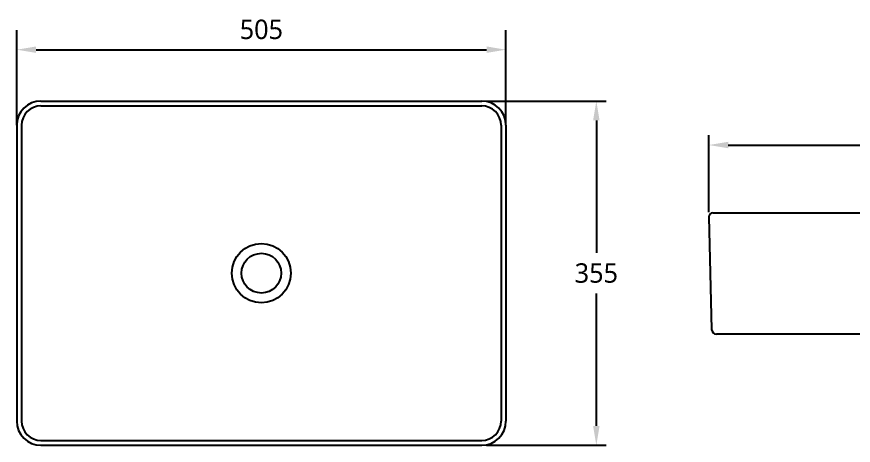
# Model space of a CAD drawing. Extents: x 3572 to 6672, y -717 to 2100.
# Drawn here: x 4373 to 5237, y -717 to -275 of the extents above; entities that cross this region are included whole.
import ezdxf

# ---------------------------------------------------------------- set-up
doc = ezdxf.new("R2010")
doc.units = 0
doc.header["$LTSCALE"] = 20
doc.header["$MEASUREMENT"] = 0
doc.layers.get('0').update_dxf_attribs({"linetype": 'CONTINUOUS'})
doc.layers.get('DEFPOINTS').update_dxf_attribs({"linetype": 'CONTINUOUS'})
doc.layers.add('1', color=1, linetype='CONTINUOUS')
doc.styles.get("Standard").update_dxf_attribs({"font": 'NanumGothic.ttf'})
doc.dimstyles.get("Standard").update_dxf_attribs({"dimtxt": 2.5, "dimasz": 2, "dimexe": 2, "dimexo": 1, "dimgap": 1.5, "dimtad": 1, "dimdec": 0, "dimlfac": 10, "dimrnd": 0.5, "dimzin": 0, "dimdsep": 46, "dimtxsty": 'Standard', "dimcen": 0, "dimclrt": 2, "dimadec": 0, "dimazin": 0, "dimtfac": 1, "dimtdec": 0, "dimtmove": 0, "dimatfit": 3, "dimfxl": 0, "dimtolj": 1, "dimtzin": 0, "dimarcsym": 0})
doc.dimstyles.new('Standard$0', dxfattribs={"dimtxt": 0.18, "dimasz": 0.18, "dimexe": 0.18, "dimexo": 0.0625, "dimgap": 0.09, "dimtad": 0, "dimtih": 1, "dimtoh": 1, "dimdec": 4, "dimzin": 0, "dimdsep": 46, "dimtxsty": 'Standard', "dimcen": 0.09, "dimadec": 0, "dimazin": 0, "dimtfac": 1, "dimtdec": 4, "dimtofl": 0, "dimtmove": 0, "dimatfit": 3, "dimfxl": 0, "dimtolj": 1, "dimtzin": 0, "dimarcsym": 0})

# ---------------------------------------------------------------- blocks, each defined once
blk = doc.blocks.new('*D232')
at = {"color": 3, "lineweight": -2}
for p, q in [((5087.58, -476.3), (5087.58, -397.22)), ((5592.58, -476.3), (5592.58, -397.22)), ((5107.58, -407.22), (5306.56, -407.22)), ((5572.58, -407.22), (5373.6, -407.22))]:
    blk.add_line(p, q, dxfattribs=at)
at = {"color": 3}
for points in [[(5107.58, -403.89), (5107.58, -410.55), (5087.58, -407.22)], [(5572.58, -403.89), (5572.58, -410.55), (5592.58, -407.22)]]:
    blk.add_solid(points, dxfattribs=at)
at = {"layer": 'DEFPOINTS', "color": 0}
for p in [(5592.58, -407.22), (5087.58, -481.3), (5592.58, -481.3)]:
    blk.add_point(p, dxfattribs=at)
at = {"color": 0, "insert": (5340.08, -407.22), "char_height": 20, "attachment_point": 5}
blk.add_mtext('\\A1;505', dxfattribs=at)
blk = doc.blocks.new('*D238')
at = {"layer": '1', "color": 3, "lineweight": -2}
for p, q in [((4373.16, -386.86), (4373.16, -288.91)), ((4878.16, -386.86), (4878.16, -288.91)), ((4393.16, -308.91), (4858.16, -308.91))]:
    blk.add_line(p, q, dxfattribs=at)
at = {"layer": '1', "color": 3}
for points in [[(4393.16, -305.57), (4393.16, -312.24), (4373.16, -308.91)], [(4858.16, -305.57), (4858.16, -312.24), (4878.16, -308.91)]]:
    blk.add_solid(points, dxfattribs=at)
at = {"layer": 'DEFPOINTS', "color": 0}
for p in [(4878.16, -308.91), (4373.16, -386.86), (4878.16, -386.86)]:
    blk.add_point(p, dxfattribs=at)
at = {"layer": '1', "color": 2, "insert": (4625.66, -288.05), "char_height": 20, "attachment_point": 5}
blk.add_mtext('\\A1;505', dxfattribs=at)
blk = doc.blocks.new('*D239')
at = {"color": 3, "lineweight": -2}
for p, q in [((4858.16, -361.86), (4981.44, -361.86)), ((4971.44, -381.86), (4971.44, -518.46)), ((4971.44, -696.86), (4971.44, -560.26)), ((4858.16, -716.86), (4981.44, -716.86))]:
    blk.add_line(p, q, dxfattribs=at)
at = {"color": 3}
for points in [[(4968.1, -381.86), (4974.77, -381.86), (4971.44, -361.86)], [(4968.1, -696.86), (4974.77, -696.86), (4971.44, -716.86)]]:
    blk.add_solid(points, dxfattribs=at)
at = {"layer": 'DEFPOINTS', "color": 0}
for p in [(4853.16, -361.86), (4971.44, -361.86), (4853.16, -716.86)]:
    blk.add_point(p, dxfattribs=at)
at = {"color": 0, "insert": (4971.44, -539.36), "char_height": 20, "attachment_point": 5}
blk.add_mtext('\\A1;355', dxfattribs=at)

msp = doc.modelspace()

# ---------------------------------------------------------------- linework, layer by layer
for p, q in [((4398.16292, -361.86028), (4853.16292, -361.86028)), ((4398.16292, -366.86028), (4853.16292, -366.86028)), ((4373.16292, -386.86028), (4373.16292, -691.86028)), ((4378.16292, -386.86028), (4378.16292, -691.86028)), ((4873.16292, -386.86028), (4873.16292, -691.86028)), ((4878.16292, -386.86028), (4878.16292, -691.86028)), ((5087.57925, -481.29832), (5090.45836, -597.42225)), ((5091.57925, -477.29832), (5588.57925, -477.29832)), ((5584.70168, -602.29832), (5095.45682, -602.29832)), ((4398.16292, -711.86028), (4853.16292, -711.86028)), ((4398.16292, -716.86028), (4853.16292, -716.86028))]:
    msp.add_line(p, q)
for radius in [30.5, 20.5]:
    msp.add_circle((4625.66292, -539.36028), radius)
for centre, radius, start, end in [((4398.16292, -386.86028), 25, 90, 180), ((4853.16292, -386.86028), 25, 0, 90), ((4398.16292, -386.86028), 20, 90, 180), ((4853.16292, -386.86028), 20, 0, 90), ((5091.57925, -481.29832), 4, 90, 180), ((5095.45682, -597.29832), 5, 181.42026555, 270), ((4398.16292, -691.86028), 25, 180, 270), ((4398.16292, -691.86028), 20, 180, 270), ((4853.16292, -691.86028), 25, 270, 0), ((4853.16292, -691.86028), 20, 270, 0)]:
    msp.add_arc(centre, radius, start, end)

# ---------------------------------------------------------------- dimensions: what is measured, and where the dimension line sits
at = {"color": 2}
dim = msp.add_linear_dim(base=(4971.43577, -361.86028), p1=(4853.16292, -716.86028), p2=(4853.16292, -361.86028), angle=90, dimstyle='Standard$0', override={"dimtxt": 20, "dimasz": 20, "dimexe": 10, "dimexo": 5, "dimgap": 10, "dimzin": 8, "dimclrd": 3, "dimclre": 3}, dxfattribs=at)
dim.commit()
dim.dimension.update_dxf_attribs({"geometry": '*D239', "text_midpoint": (4971.43577, -539.36028)})
dim = msp.add_linear_dim(base=(5592.57925, -407.22116), p1=(5087.57925, -481.29832), p2=(5592.57925, -481.29832), dimstyle='Standard$0', override={"dimtxt": 20, "dimasz": 20, "dimexe": 10, "dimexo": 5, "dimgap": 10, "dimzin": 8, "dimclrd": 3, "dimclre": 3})
dim.commit()
dim.dimension.update_dxf_attribs({"geometry": '*D232', "text_midpoint": (5340.07925, -407.22116)})
at = {"layer": '1'}
dim = msp.add_linear_dim(base=(4878.16292, -308.90819), p1=(4373.16292, -386.86028), p2=(4878.16292, -386.86028), dimstyle='Standard', override={"dimtxt": 20, "dimasz": 20, "dimexe": 20, "dimexo": 0, "dimgap": 10, "dimdec": 4, "dimlfac": 1, "dimzin": 8, "dimclrd": 3, "dimclre": 3, "dimtdec": 4}, dxfattribs=at)
dim.commit()
dim.dimension.update_dxf_attribs({"geometry": '*D238', "text_midpoint": (4625.66292, -288.04982)})

doc.saveas('drawing.dxf')
